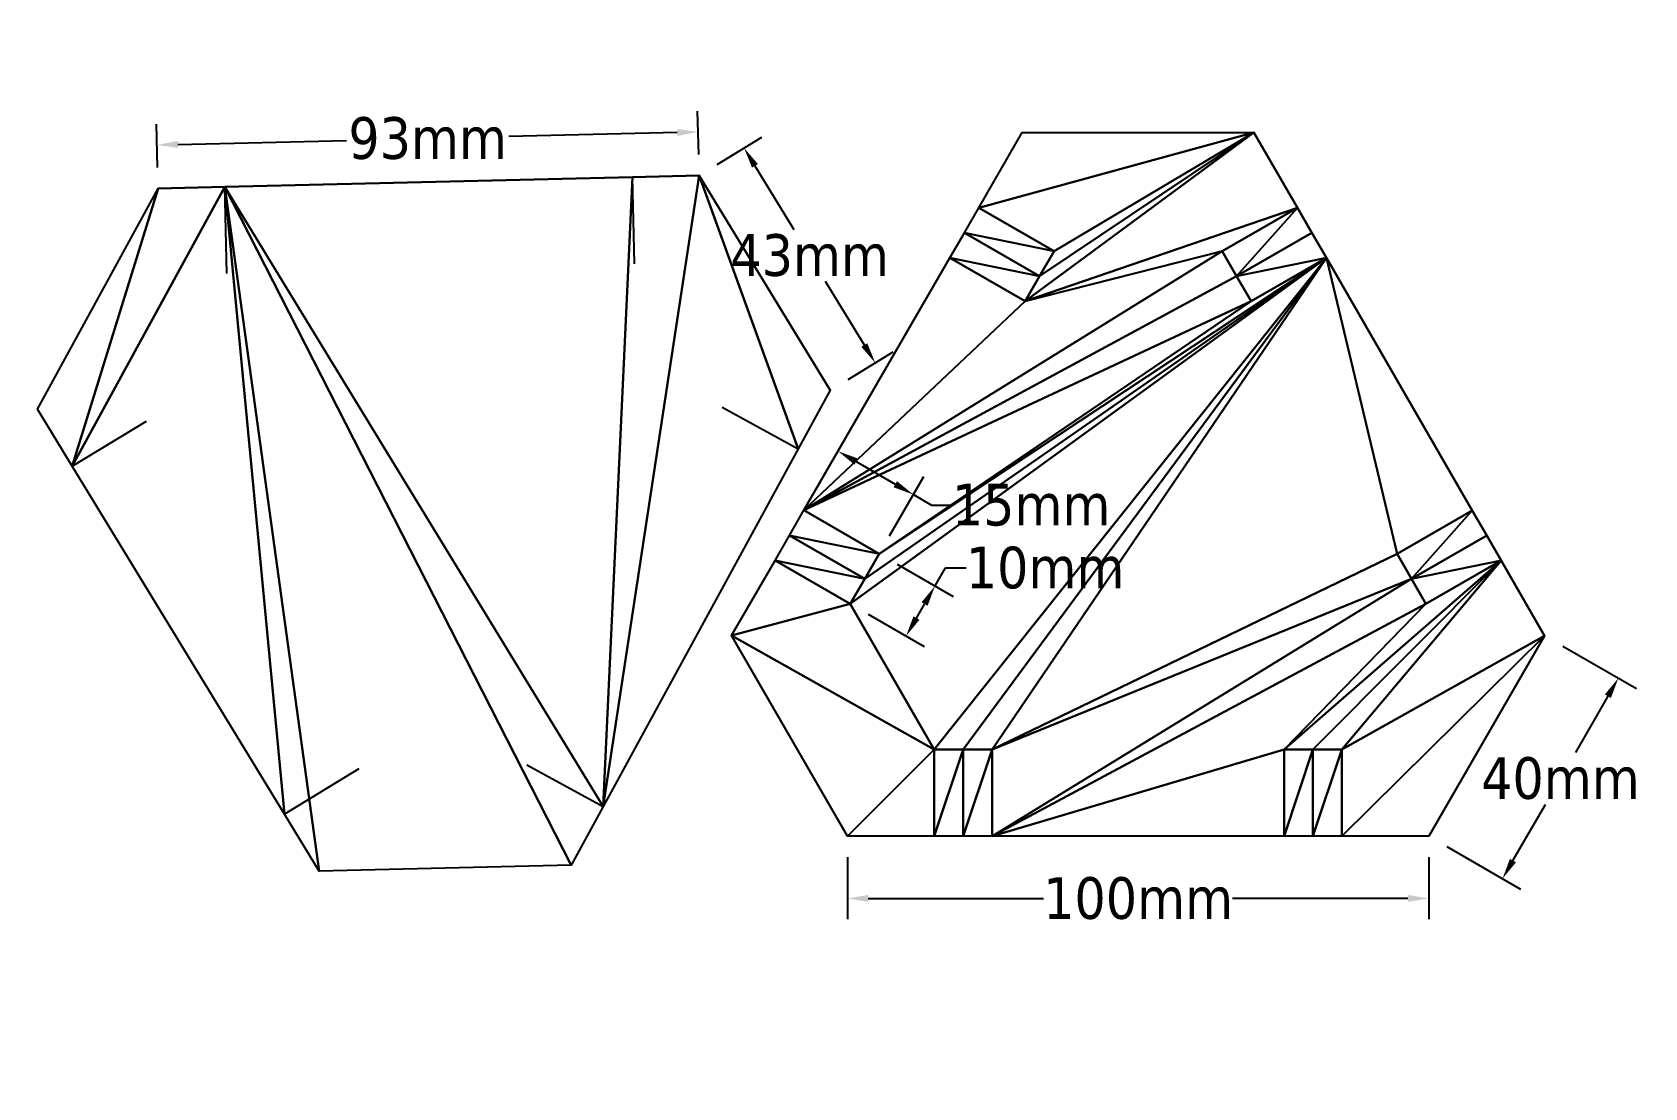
# Model space of a CAD drawing. Header units: millimetres. Extents: x -259 to 20, y -39 to 143.
import ezdxf

# ---------------------------------------------------------------- set-up
doc = ezdxf.new("R2010")
doc.units = ezdxf.units.MM
doc.layers.get('0').update_dxf_attribs({"color": 250})
doc.styles.add('Tahoma', font='Tahoma.ttf')
doc.dimstyles.new('DimStyle1', dxfattribs={"dimtxt": 7.206142, "dimasz": 3.603071, "dimexe": 3.603071, "dimexo": 3.603071, "dimgap": 0.720614, "dimtad": 0, "dimtih": 1, "dimtoh": 1, "dimdec": 0, "dimzin": 0, "dimdsep": 46, "dimtxsty": 'Tahoma', "dimcen": 0.09, "dimadec": 0, "dimazin": 0, "dimtfac": 1, "dimtdec": 4, "dimtofl": 0, "dimtmove": 0, "dimatfit": 3, "dimfxl": 1, "dimtolj": 1, "dimtzin": 0, "dimarcsym": 0})

# ---------------------------------------------------------------- blocks, each defined once
blk = doc.blocks.new('Group_2')
for p, q in [((52.41, 125.57), (59.91, 138.56)), ((59.91, 138.56), (99.91, 138.56)), ((99.91, 138.56), (107.41, 125.57)), ((49.91, 121.24), (52.41, 125.57)), ((65.4, 118.07), (52.41, 125.57)), ((94.42, 118.07), (107.41, 125.57)), ((107.41, 125.57), (109.91, 121.24)), ((47.41, 116.91), (49.91, 121.24)), ((62.9, 113.74), (49.91, 121.24)), ((109.91, 121.24), (96.92, 113.74)), ((109.91, 121.24), (112.41, 116.91)), ((65.4, 118.07), (62.9, 113.74)), ((96.92, 113.74), (94.42, 118.07)), ((22.22, 73.29), (47.41, 116.91)), ((60.4, 109.41), (47.41, 116.91)), ((99.42, 109.41), (112.41, 116.91)), ((112.41, 116.91), (137.59, 73.29)), ((62.9, 113.74), (60.4, 109.41)), ((96.92, 113.74), (99.42, 109.41)), ((19.72, 68.96), (22.22, 73.29)), ((35.21, 65.79), (22.22, 73.29)), ((124.6, 65.79), (137.59, 73.29)), ((137.59, 73.29), (140.09, 68.96)), ((17.22, 64.63), (19.72, 68.96)), ((19.72, 68.96), (32.71, 61.46)), ((127.1, 61.46), (140.09, 68.96)), ((140.09, 68.96), (142.59, 64.63)), ((9.72, 51.64), (17.22, 64.63)), ((30.21, 57.13), (17.22, 64.63)), ((32.71, 61.46), (35.21, 65.79)), ((127.1, 61.46), (124.6, 65.79)), ((142.59, 64.63), (129.6, 57.13)), ((142.59, 64.63), (150.09, 51.64)), ((32.71, 61.46), (30.21, 57.13)), ((129.6, 57.13), (127.1, 61.46)), ((29.72, 17), (9.72, 51.64)), ((150.09, 51.64), (130.09, 17)), ((44.72, 17), (44.72, 32)), ((44.72, 32), (49.72, 32)), ((49.72, 32), (49.72, 17)), ((49.72, 32), (54.72, 32)), ((54.72, 32), (54.72, 17)), ((105.09, 17), (105.09, 32)), ((105.09, 32), (110.09, 32)), ((110.09, 32), (115.09, 32)), ((110.09, 17), (110.09, 32)), ((115.09, 32), (115.09, 17)), ((29.72, 17), (44.72, 17)), ((44.72, 17), (49.72, 17)), ((49.72, 17), (54.72, 17)), ((54.72, 17), (105.09, 17)), ((105.09, 17), (110.09, 17)), ((110.09, 17), (115.09, 17)), ((115.09, 17), (130.09, 17))]:
    blk.add_line(p, q)
mesh = blk.add_polyface()
corners = [(47.41, 116.91), (35.21, 65.79), (22.22, 73.29), (44.72, 32), (49.72, 32), (60.4, 109.41), (54.72, 32), (59.91, 138.56), (65.4, 118.07), (52.41, 125.57), (99.91, 138.56), (94.42, 118.07), (107.41, 125.57), (105.09, 17), (54.72, 17), (62.9, 113.74), (96.92, 113.74), (99.42, 109.41), (105.09, 32), (112.41, 116.91), (110.09, 32), (115.09, 32), (124.6, 65.79), (137.59, 73.29), (115.09, 17), (130.09, 17), (127.1, 61.46), (129.6, 57.13), (142.59, 64.63), (150.09, 51.64), (17.22, 64.63), (29.72, 17), (9.72, 51.64), (30.21, 57.13), (44.72, 17), (32.71, 61.46)]
mesh.append_faces([[corners[k] for k in face] for face in [(0, 1, 2), (7, 8, 9), (11, 10, 12), (6, 13, 14), (22, 19, 23), (25, 28, 29), (30, 31, 32)]], dxfattribs={"vtx0": -1})
mesh.append_faces([[corners[k] for k in face] for face in [(3, 0, 4), (4, 5, 6), (13, 17, 18), (19, 18, 17), (18, 19, 20), (20, 19, 21), (21, 22, 24), (31, 33, 34), (34, 1, 3)]], dxfattribs={"vtx0": -1, "vtx1": -1})
mesh.append_faces([[corners[k] for k in face] for face in [(1, 0, 3), (8, 10, 11), (13, 6, 5), (13, 8, 11), (21, 19, 22)]], dxfattribs={"vtx0": -1, "vtx1": -1, "vtx2": -1})
mesh.append_faces([[corners[k] for k in face] for face in [(4, 0, 5), (8, 7, 10), (13, 5, 15), (13, 15, 8), (13, 11, 16), (13, 16, 17), (22, 25, 24), (25, 22, 26), (25, 26, 27), (25, 27, 28), (31, 30, 33), (34, 33, 35), (34, 35, 1)]], dxfattribs={"vtx0": -1, "vtx2": -1})
mesh = blk.add_polyface()
corners = [(52.41, 125.57), (62.9, 113.74), (49.91, 121.24), (65.4, 118.07)]
mesh.append_faces([[corners[k] for k in face] for face in [(0, 1, 2), (1, 0, 3)]], dxfattribs={"vtx0": -1})
mesh = blk.add_polyface()
corners = [(107.41, 125.57), (96.92, 113.74), (94.42, 118.07), (109.91, 121.24)]
mesh.append_faces([[corners[k] for k in face] for face in [(0, 1, 2), (1, 0, 3)]], dxfattribs={"vtx0": -1})
mesh = blk.add_polyface()
corners = [(49.91, 121.24), (60.4, 109.41), (47.41, 116.91), (62.9, 113.74)]
mesh.append_faces([[corners[k] for k in face] for face in [(0, 1, 2), (1, 0, 3)]], dxfattribs={"vtx0": -1})
mesh = blk.add_polyface()
corners = [(109.91, 121.24), (99.42, 109.41), (96.92, 113.74), (112.41, 116.91)]
mesh.append_faces([[corners[k] for k in face] for face in [(0, 1, 2), (1, 0, 3)]], dxfattribs={"vtx0": -1})
mesh = blk.add_polyface()
corners = [(22.22, 73.29), (32.71, 61.46), (19.72, 68.96), (35.21, 65.79)]
mesh.append_faces([[corners[k] for k in face] for face in [(0, 1, 2), (1, 0, 3)]], dxfattribs={"vtx0": -1})
mesh = blk.add_polyface()
corners = [(137.59, 73.29), (127.1, 61.46), (124.6, 65.79), (140.09, 68.96)]
mesh.append_faces([[corners[k] for k in face] for face in [(0, 1, 2), (1, 0, 3)]], dxfattribs={"vtx0": -1})
mesh = blk.add_polyface()
corners = [(19.72, 68.96), (30.21, 57.13), (17.22, 64.63), (32.71, 61.46)]
mesh.append_faces([[corners[k] for k in face] for face in [(0, 1, 2), (1, 0, 3)]], dxfattribs={"vtx0": -1})
mesh = blk.add_polyface()
corners = [(140.09, 68.96), (129.6, 57.13), (127.1, 61.46), (142.59, 64.63)]
mesh.append_faces([[corners[k] for k in face] for face in [(0, 1, 2), (1, 0, 3)]], dxfattribs={"vtx0": -1})
mesh = blk.add_polyface()
corners = [(49.72, 32), (44.72, 17), (44.72, 32), (49.72, 17)]
mesh.append_faces([[corners[k] for k in face] for face in [(0, 1, 2), (1, 0, 3)]], dxfattribs={"vtx0": -1})
mesh = blk.add_polyface()
corners = [(49.72, 32), (54.72, 17), (49.72, 17), (54.72, 32)]
mesh.append_faces([[corners[k] for k in face] for face in [(0, 1, 2), (1, 0, 3)]], dxfattribs={"vtx0": -1})
mesh = blk.add_polyface()
corners = [(110.09, 32), (105.09, 17), (105.09, 32), (110.09, 17)]
mesh.append_faces([[corners[k] for k in face] for face in [(0, 1, 2), (1, 0, 3)]], dxfattribs={"vtx0": -1})
mesh = blk.add_polyface()
corners = [(110.09, 32), (115.09, 17), (110.09, 17), (115.09, 32)]
mesh.append_faces([[corners[k] for k in face] for face in [(0, 1, 2), (1, 0, 3)]], dxfattribs={"vtx0": -1})
blk = doc.blocks.new('Group_1')
for p, q in [((52.41, 125.57), (58.17, 135.56)), ((58.17, 135.56), (101.64, 135.56)), ((101.64, 135.56), (107.41, 125.57)), ((17.22, 64.63), (52.41, 125.57)), ((65.4, 118.07), (52.41, 125.57)), ((94.42, 118.07), (107.41, 125.57)), ((107.41, 125.57), (142.59, 64.63)), ((11.45, 54.64), (17.22, 64.63)), ((30.21, 57.13), (17.22, 64.63)), ((142.59, 64.63), (129.6, 57.13)), ((142.59, 64.63), (148.36, 54.64)), ((11.45, 54.64), (33.19, 17)), ((148.36, 54.64), (126.63, 17)), ((44.72, 32), (44.72, 17)), ((115.09, 32), (115.09, 17)), ((33.19, 17), (44.72, 17)), ((44.72, 17), (115.09, 17)), ((115.09, 17), (126.63, 17))]:
    blk.add_line(p, q)
mesh = blk.add_polyface()
corners = [(17.22, 64.63), (33.19, 17), (11.45, 54.64), (52.41, 125.57), (44.72, 17), (115.09, 17), (58.17, 135.56), (101.64, 135.56), (107.41, 125.57), (142.59, 64.63), (126.63, 17), (148.36, 54.64)]
mesh.append_faces([[corners[k] for k in face] for face in [(0, 1, 2), (10, 9, 11)]], dxfattribs={"vtx0": -1})
mesh.append_faces([[corners[k] for k in face] for face in [(1, 3, 4), (4, 3, 5), (5, 9, 10)]], dxfattribs={"vtx0": -1, "vtx1": -1})
mesh.append_faces([[corners[k] for k in face] for face in [(1, 0, 3), (5, 3, 6), (5, 6, 7), (5, 7, 8), (5, 8, 9)]], dxfattribs={"vtx0": -1, "vtx2": -1})
blk = doc.blocks.new('*D4')
at = {"color": 0, "lineweight": -2, "transparency": 16777216}
for p, q in [((-143.79, 122.2), (-143.98, 129.71)), ((-237.21, 119.95), (-237.39, 127.46)), ((-147.49, 126.02), (-176.57, 125.32)), ((-233.7, 123.95), (-204.62, 124.65))]:
    blk.add_line(p, q, dxfattribs=at)
at = {"color": 0, "transparency": 16777216}
for points in [[(-147.5, 126.62), (-147.48, 125.42), (-143.89, 126.11)], [(-233.71, 124.55), (-233.69, 123.35), (-237.3, 123.86)]]:
    blk.add_solid(points, dxfattribs=at)
at = {"layer": 'Defpoints', "color": 0, "transparency": 16777216}
for p in [(-237.3, 123.86), (-143.71, 118.6), (-237.12, 116.35)]:
    blk.add_point(p, dxfattribs=at)
at = {"color": 0, "transparency": 16777216, "insert": (-190.59, 124.99), "char_height": 7.206, "attachment_point": 5, "style": 'Tahoma'}
blk.add_mtext('\\A1;93mm', dxfattribs=at)
blk = doc.blocks.new('*D5')
at = {"color": 0, "lineweight": -2, "transparency": 16777216}
for p, q in [((-140.63, 120.48), (-132.88, 125.2)), ((-134.08, 120.25), (-127.38, 109.27)), ((-115.2, 89.3), (-121.9, 100.28)), ((-118, 83.37), (-110.25, 88.1))]:
    blk.add_line(p, q, dxfattribs=at)
at = {"color": 0, "transparency": 16777216}
for points in [[(-133.57, 120.57), (-134.59, 119.94), (-135.96, 123.33)], [(-114.69, 89.61), (-115.71, 88.99), (-113.32, 86.22)]]:
    blk.add_solid(points, dxfattribs=at)
at = {"layer": 'Defpoints', "color": 0, "transparency": 16777216}
for p in [(-135.96, 123.33), (-143.71, 118.6), (-121.08, 81.49)]:
    blk.add_point(p, dxfattribs=at)
at = {"color": 0, "transparency": 16777216, "insert": (-124.64, 104.78), "char_height": 7.206, "attachment_point": 5, "style": 'Tahoma'}
blk.add_mtext('\\A1;43mm', dxfattribs=at)
blk = doc.blocks.new('*D6')
at = {"color": 0, "lineweight": -2, "transparency": 16777216}
for p, q in [((-118.13, 0.85), (-118.13, -9.9)), ((-17.76, 0.85), (-17.76, -9.9)), ((-114.52, -6.3), (-84.25, -6.3)), ((-21.36, -6.3), (-51.64, -6.3))]:
    blk.add_line(p, q, dxfattribs=at)
at = {"color": 0, "transparency": 16777216}
for points in [[(-114.52, -5.7), (-114.52, -6.9), (-118.13, -6.3)], [(-21.36, -6.9), (-21.36, -5.7), (-17.76, -6.3)]]:
    blk.add_solid(points, dxfattribs=at)
at = {"layer": 'Defpoints', "color": 0, "transparency": 16777216}
for p in [(-118.13, 4.45), (-17.76, 4.45), (-17.76, -6.3)]:
    blk.add_point(p, dxfattribs=at)
at = {"color": 0, "transparency": 16777216, "insert": (-67.94, -6.3), "char_height": 7.206, "attachment_point": 5, "style": 'Tahoma'}
blk.add_mtext('\\A1;100mm', dxfattribs=at)
blk = doc.blocks.new('*D7')
at = {"color": 0, "lineweight": -2, "transparency": 16777216}
for p, q in [((5.36, 37.29), (18.09, 29.95)), ((13.17, 28.63), (7.55, 18.9)), ((-3.23, 0.23), (2.39, 9.95)), ((-14.64, 2.65), (-1.91, -4.7))]:
    blk.add_line(p, q, dxfattribs=at)
at = {"color": 0, "transparency": 16777216}
for points in [[(13.69, 28.33), (12.64, 28.93), (14.97, 31.75)], [(-3.75, 0.53), (-2.71, -0.07), (-5.03, -2.89)]]:
    blk.add_solid(points, dxfattribs=at)
at = {"layer": 'Defpoints', "color": 0, "transparency": 16777216}
for p in [(2.24, 39.09), (-17.76, 4.45), (-5.03, -2.89)]:
    blk.add_point(p, dxfattribs=at)
at = {"color": 0, "transparency": 16777216, "insert": (4.97, 14.43), "char_height": 7.206, "attachment_point": 5, "style": 'Tahoma'}
blk.add_mtext('\\A1;40mm', dxfattribs=at)
blk = doc.blocks.new('*D8')
at = {"color": 0, "lineweight": -2, "transparency": 16777216}
for p, q in [((-123.83, 63.86), (-117.93, 74.08)), ((-116.61, 69.16), (-109.86, 65.26)), ((-110.83, 56.36), (-104.94, 66.58)), ((-106.74, 63.46), (-103.62, 61.66)), ((-103.62, 61.66), (-100.01, 61.66))]:
    blk.add_line(p, q, dxfattribs=at)
at = {"color": 0, "transparency": 16777216}
for points in [[(-116.31, 69.68), (-116.91, 68.64), (-119.73, 70.96)], [(-110.16, 64.74), (-109.56, 65.78), (-106.74, 63.46)]]:
    blk.add_solid(points, dxfattribs=at)
at = {"layer": 'Defpoints', "color": 0, "transparency": 16777216}
for p in [(-106.74, 63.46), (-125.63, 60.74), (-112.64, 53.24)]:
    blk.add_point(p, dxfattribs=at)
at = {"color": 0, "transparency": 16777216, "insert": (-86.41, 61.66), "char_height": 7.206, "attachment_point": 5, "style": 'Tahoma'}
blk.add_mtext('\\A1;15mm', dxfattribs=at)
blk = doc.blocks.new('*D9')
at = {"color": 0, "lineweight": -2, "transparency": 16777216}
for p, q in [((-109.52, 51.44), (-99.88, 45.88)), ((-103, 47.68), (-101.2, 50.8)), ((-101.2, 50.8), (-97.6, 50.8)), ((-106.2, 42.14), (-104.8, 44.56)), ((-114.52, 42.78), (-104.88, 37.22))]:
    blk.add_line(p, q, dxfattribs=at)
at = {"color": 0, "transparency": 16777216}
for points in [[(-104.28, 44.26), (-105.32, 44.86), (-103, 47.68)], [(-106.72, 42.44), (-105.68, 41.84), (-108, 39.02)]]:
    blk.add_solid(points, dxfattribs=at)
at = {"layer": 'Defpoints', "color": 0, "transparency": 16777216}
for p in [(-112.64, 53.24), (-103, 47.68), (-117.64, 44.58)]:
    blk.add_point(p, dxfattribs=at)
at = {"color": 0, "transparency": 16777216, "insert": (-84, 50.8), "char_height": 7.206, "attachment_point": 5, "style": 'Tahoma'}
blk.add_mtext('\\A1;10mm', dxfattribs=at)

msp = doc.modelspace()

# ---------------------------------------------------------------- block references
for name, p, rotation in [('Group_2', (31.83, 21.85), 120), ('Group_1', (-110.94, 136.39), 181.3798694264544)]:
    msp.add_blockref(name, p, dxfattribs=dict(rotation=rotation))

# ---------------------------------------------------------------- dimensions: what is measured, and where the dimension line sits
at = {"color": 250, "true_color": 0x3f3f3f}
dim = msp.add_linear_dim(base=(-237.3, 123.86), p1=(-143.71, 118.6), p2=(-237.12, 116.35), angle=181.3799, dimstyle='DimStyle1', override={"dimpost": 'mm'}, dxfattribs=at)
dim.commit()
dim.dimension.update_dxf_attribs({"geometry": '*D4', "text_midpoint": (-190.59, 124.99)})
for p1, p2, distance, picture, middle in [((-121.08, 81.49), (-143.71, 118.6), -9.08, '*D5', (-124.64, 104.78)), ((-125.63, 60.74), (-112.64, 53.24), 11.8, '*D8', (-86.41, 61.66)), ((-117.64, 44.58), (-112.64, 53.24), -11.13, '*D9', (-84, 50.8)), ((2.24, 39.09), (-17.76, 4.45), 14.69, '*D7', (4.97, 14.43))]:
    dim = msp.add_aligned_dim(p1=p1, p2=p2, distance=distance, dimstyle='DimStyle1', override={"dimpost": 'mm'}, dxfattribs=at)
    dim.commit()
    dim.dimension.update_dxf_attribs({"geometry": picture, "text_midpoint": middle})
dim = msp.add_linear_dim(base=(-17.76, -6.3), p1=(-118.13, 4.45), p2=(-17.76, 4.45), dimstyle='DimStyle1', override={"dimpost": 'mm'}, dxfattribs=at)
dim.commit()
dim.dimension.update_dxf_attribs({"geometry": '*D6', "text_midpoint": (-67.94, -6.3)})

doc.saveas('drawing.dxf')
